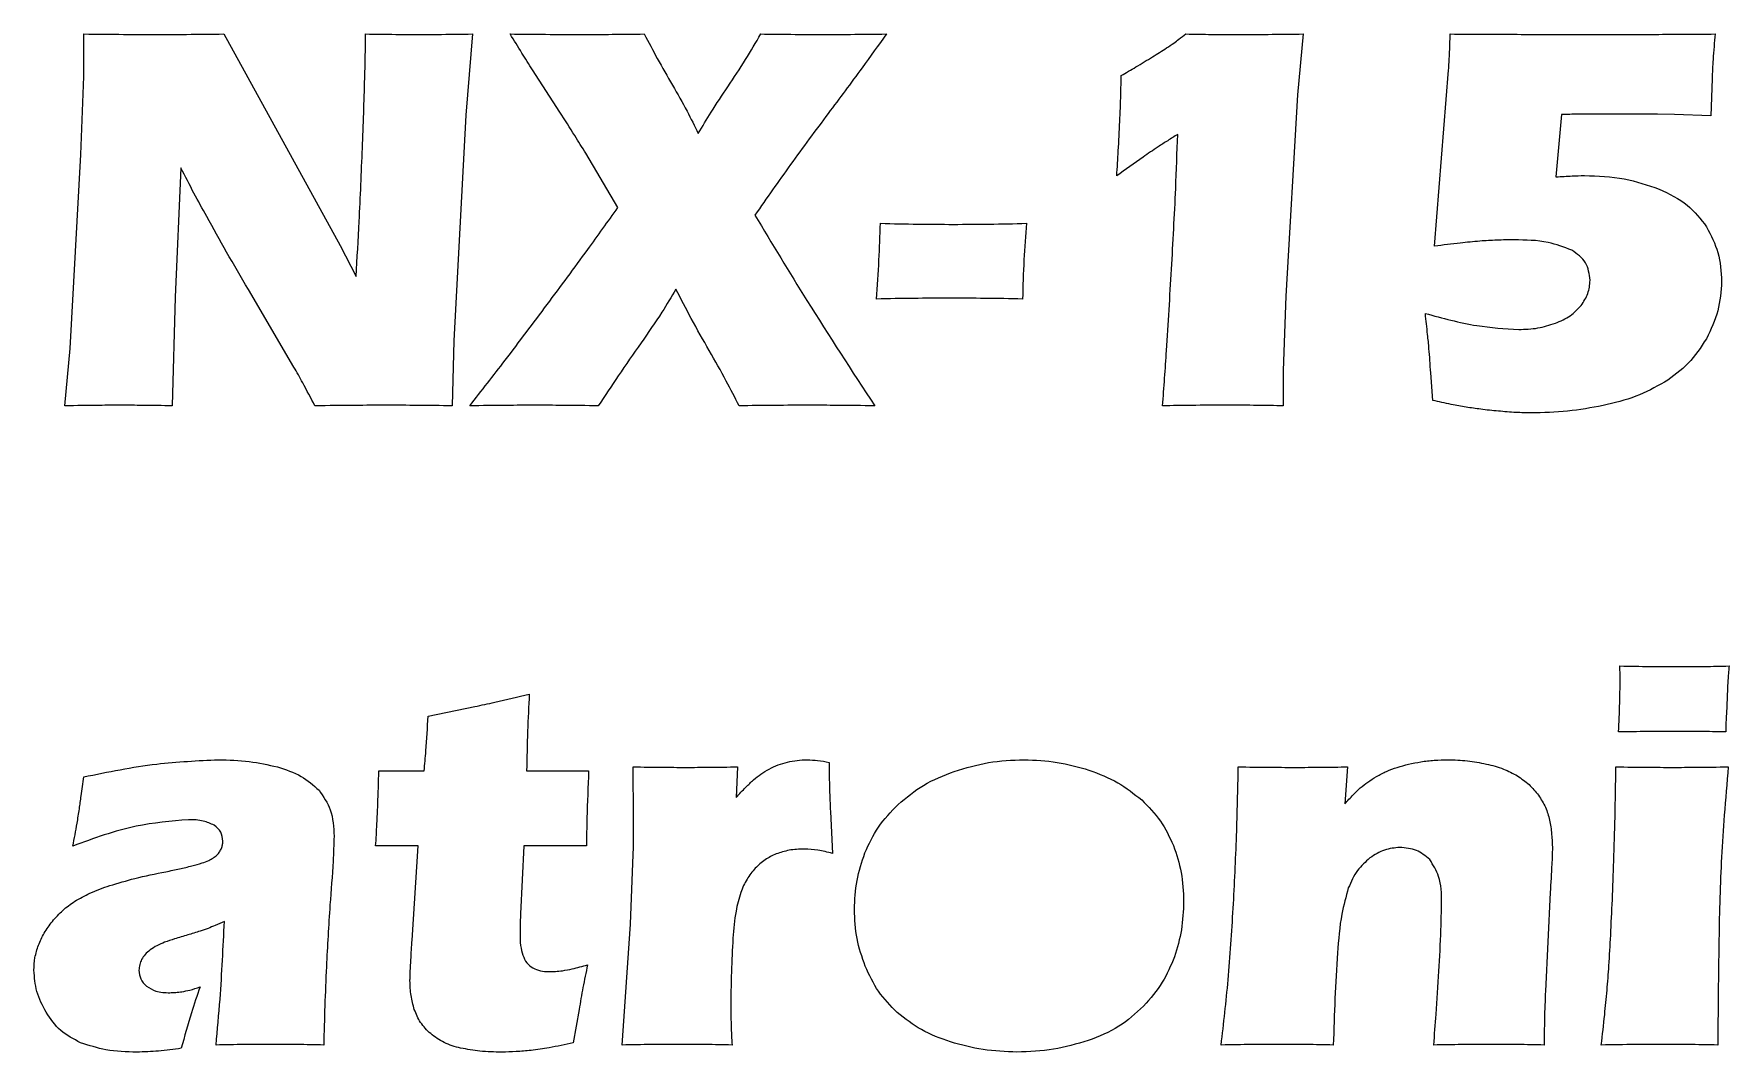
# Model space of a CAD drawing. Header units: millimetres. Extents: x -117 to 117, y -133 to 133.
# Drawn here: x -11.39 to 2.29, y 104.14 to 112.35 of the extents above; entities that cross this region are included whole.
import ezdxf

# ---------------------------------------------------------------- set-up
doc = ezdxf.new("R2010")
doc.units = ezdxf.units.MM
doc.layers.get('0').update_dxf_attribs({"linetype": 'CONTINUOUS'})

msp = doc.modelspace()

# ---------------------------------------------------------------- linework, layer by layer
for p, q in [((-10.986, 112.006), (-10.986, 112.348)), ((-9.857, 112.348), (-8.918, 110.642)), ((-7.85, 112.348), (-7.902, 111.694)), ((-1.146, 112.348), (-1.19, 111.858)), ((-7.144, 111.718), (-7.364, 112.058)), ((-0.085, 110.636), (0.028, 112.056)), ((-11.01, 111.375), (-10.986, 112.006)), ((2.155, 111.986), (2.144, 111.687)), ((-1.19, 111.858), (-1.285, 110.232)), ((-7.902, 111.694), (-8.001, 109.874)), ((0.939, 111.698), (0.895, 111.195)), ((1.715, 111.7), (1.502, 111.7)), ((1.852, 111.698), (1.715, 111.7)), ((2.144, 111.687), (1.852, 111.698)), ((-11.096, 109.81), (-11.01, 111.375)), ((-6.676, 110.948), (-6.935, 111.386)), ((-10.203, 111.268), (-10.25, 110.226)), ((-8.918, 110.642), (-8.789, 110.392)), ((-9.29, 109.661), (-9.658, 110.287)), ((-10.25, 110.226), (-10.273, 109.348)), ((-1.285, 110.232), (-1.307, 109.634)), ((-8.001, 109.874), (-8.014, 109.348)), ((-11.14, 109.348), (-11.096, 109.81)), ((-1.307, 109.634), (-1.307, 109.348)), ((-0.1, 109.392), (-0.116, 109.614)), ((2.283, 107.135), (2.27, 106.863)), ((-8.208, 106.845), (-7.831, 106.922)), ((-8.611, 106.199), (-8.605, 106.403)), ((-8.605, 106.403), (-8.24, 106.403)), ((-7.413, 106.403), (-6.912, 106.403)), ((-5.712, 106.436), (-5.721, 106.188)), ((-0.787, 106.436), (-0.809, 106.138)), ((-4.961, 106.076), (-4.945, 105.738)), ((-8.288, 105.799), (-8.631, 105.799)), ((-8.337, 105.039), (-8.288, 105.799)), ((-7.435, 105.799), (-7.462, 105.25)), ((-6.93, 105.799), (-7.435, 105.799)), ((-6.574, 105.168), (-6.552, 105.729)), ((0.848, 105.423), (0.81, 104.628)), ((-6.642, 104.192), (-6.574, 105.168)), ((-6.989, 104.478), (-7.037, 104.21))]:
    msp.add_line(p, q)
for points, knots in [([(-10.986, 112.348), (-10.879, 112.347), (-10.678, 112.345), (-10.477, 112.344), (-10.383, 112.344)], [0, 0, 0, 0, 0.03214099, 0.06031799, 0.06031799, 0.06031799, 0.06031799]), ([(-10.383, 112.344), (-10.308, 112.344), (-10.132, 112.345), (-9.957, 112.347), (-9.857, 112.348)], [0, 0, 0, 0, 0.02250698, 0.05261152, 0.05261152, 0.05261152, 0.05261152]), ([(-8.738, 111.427), (-8.731, 111.615), (-8.719, 111.922), (-8.714, 112.229), (-8.712, 112.348)], [0, 0, 0, 0, 0.05637412, 0.0921634, 0.0921634, 0.0921634, 0.0921634]), ([(-8.712, 112.348), (-8.631, 112.347), (-8.487, 112.345), (-8.343, 112.344), (-8.28, 112.344)], [0, 0, 0, 0, 0.02431759, 0.04325454, 0.04325454, 0.04325454, 0.04325454]), ([(-8.28, 112.344), (-8.232, 112.344), (-8.088, 112.345), (-7.945, 112.347), (-7.85, 112.348)], [0, 0, 0, 0, 0.01449102, 0.04303449, 0.04303449, 0.04303449, 0.04303449]), ([(-7.364, 112.058), (-7.393, 112.104), (-7.454, 112.2), (-7.514, 112.297), (-7.546, 112.348)], [0, 0, 0, 0, 0.01612741, 0.03426971, 0.03426971, 0.03426971, 0.03426971]), ([(-7.546, 112.348), (-7.451, 112.347), (-7.257, 112.345), (-7.064, 112.344), (-6.966, 112.344)], [0, 0, 0, 0, 0.02868317, 0.05802412, 0.05802412, 0.05802412, 0.05802412]), ([(-6.966, 112.344), (-6.885, 112.344), (-6.717, 112.345), (-6.549, 112.347), (-6.463, 112.348)], [0, 0, 0, 0, 0.02434135, 0.05033202, 0.05033202, 0.05033202, 0.05033202]), ([(-6.463, 112.348), (-6.428, 112.282), (-6.356, 112.142), (-6.277, 112.006), (-6.235, 111.934)], [0, 0, 0, 0, 0.02252599, 0.0472682, 0.0472682, 0.0472682, 0.0472682]), ([(-5.788, 111.923), (-5.74, 111.996), (-5.647, 112.135), (-5.563, 112.279), (-5.522, 112.348)], [0, 0, 0, 0, 0.0261138, 0.05016618, 0.05016618, 0.05016618, 0.05016618]), ([(-5.522, 112.348), (-5.441, 112.347), (-5.272, 112.345), (-5.103, 112.344), (-5.014, 112.344)], [0, 0, 0, 0, 0.02434286, 0.05077179, 0.05077179, 0.05077179, 0.05077179]), ([(-5.014, 112.344), (-4.943, 112.344), (-4.774, 112.345), (-4.606, 112.347), (-4.509, 112.348)], [0, 0, 0, 0, 0.02153901, 0.05055166, 0.05055166, 0.05055166, 0.05055166]), ([(-4.509, 112.348), (-4.574, 112.257), (-4.728, 112.041), (-4.887, 111.829), (-4.979, 111.707)], [0, 0, 0, 0, 0.03369929, 0.07956796, 0.07956796, 0.07956796, 0.07956796]), ([(-2.188, 112.275), (-2.175, 112.285), (-2.143, 112.309), (-2.111, 112.334), (-2.093, 112.348)], [0, 0, 0, 0, 0.0049755, 0.01204985, 0.01204985, 0.01204985, 0.01204985]), ([(-2.093, 112.348), (-2.022, 112.347), (-1.872, 112.344), (-1.722, 112.344), (-1.641, 112.344)], [0, 0, 0, 0, 0.02107544, 0.04511925, 0.04511925, 0.04511925, 0.04511925]), ([(-1.641, 112.344), (-1.56, 112.344), (-1.395, 112.345), (-1.23, 112.347), (-1.146, 112.348)], [0, 0, 0, 0, 0.02448583, 0.04952196, 0.04952196, 0.04952196, 0.04952196]), ([(0.028, 112.056), (0.031, 112.098), (0.036, 112.196), (0.04, 112.293), (0.042, 112.348)], [0, 0, 0, 0, 0.01259989, 0.02926155, 0.02926155, 0.02926155, 0.02926155]), ([(0.042, 112.348), (0.222, 112.347), (0.576, 112.345), (0.929, 112.344), (1.103, 112.344)], [0, 0, 0, 0, 0.0540958, 0.1061036, 0.1061036, 0.1061036, 0.1061036]), ([(1.103, 112.344), (1.3, 112.344), (1.659, 112.344), (2.018, 112.347), (2.179, 112.348)], [0, 0, 0, 0, 0.0592028, 0.107642, 0.107642, 0.107642, 0.107642]), ([(2.179, 112.348), (2.173, 112.28), (2.163, 112.159), (2.157, 112.038), (2.155, 111.986)], [0, 0, 0, 0, 0.02055635, 0.03634711, 0.03634711, 0.03634711, 0.03634711]), ([(-2.361, 112.164), (-2.323, 112.187), (-2.265, 112.224), (-2.208, 112.262), (-2.188, 112.275)], [0, 0, 0, 0, 0.01346931, 0.0205738, 0.0205738, 0.0205738, 0.0205738]), ([(-2.614, 112.012), (-2.575, 112.035), (-2.49, 112.085), (-2.406, 112.136), (-2.361, 112.164)], [0, 0, 0, 0, 0.01381349, 0.02951899, 0.02951899, 0.02951899, 0.02951899]), ([(-6.235, 111.934), (-6.195, 111.865), (-6.122, 111.738), (-6.057, 111.606), (-6.028, 111.546)], [0, 0, 0, 0, 0.02392512, 0.04401297, 0.04401297, 0.04401297, 0.04401297]), ([(-6.028, 111.546), (-5.993, 111.603), (-5.917, 111.731), (-5.834, 111.855), (-5.788, 111.923)], [0, 0, 0, 0, 0.01992527, 0.04466666, 0.04466666, 0.04466666, 0.04466666]), ([(-2.625, 111.642), (-2.622, 111.715), (-2.617, 111.838), (-2.615, 111.962), (-2.614, 112.012)], [0, 0, 0, 0, 0.02185613, 0.03705094, 0.03705094, 0.03705094, 0.03705094]), ([(-6.935, 111.386), (-6.965, 111.433), (-7.033, 111.544), (-7.104, 111.655), (-7.144, 111.718)], [0, 0, 0, 0, 0.01675624, 0.03920896, 0.03920896, 0.03920896, 0.03920896]), ([(-4.979, 111.707), (-5.081, 111.57), (-5.282, 111.299), (-5.475, 111.023), (-5.57, 110.887)], [0, 0, 0, 0, 0.0512437, 0.1010779, 0.1010779, 0.1010779, 0.1010779]), ([(-2.65, 111.203), (-2.645, 111.271), (-2.636, 111.417), (-2.629, 111.563), (-2.625, 111.642)], [0, 0, 0, 0, 0.0203413, 0.0439134, 0.0439134, 0.0439134, 0.0439134]), ([(1.164, 111.702), (1.134, 111.702), (1.059, 111.701), (0.984, 111.699), (0.939, 111.698)], [0, 0, 0, 0, 0.00901146, 0.02242179, 0.02242179, 0.02242179, 0.02242179]), ([(1.502, 111.7), (1.451, 111.701), (1.338, 111.702), (1.226, 111.702), (1.164, 111.702)], [0, 0, 0, 0, 0.01527589, 0.03384735, 0.03384735, 0.03384735, 0.03384735]), ([(-2.158, 111.538), (-2.185, 111.521), (-2.238, 111.488), (-2.29, 111.454), (-2.316, 111.438)], [0, 0, 0, 0, 0.00945535, 0.01869597, 0.01869597, 0.01869597, 0.01869597]), ([(-2.208, 110.45), (-2.196, 110.667), (-2.175, 111.029), (-2.163, 111.392), (-2.158, 111.538)], [0, 0, 0, 0, 0.0653103, 0.1089105, 0.1089105, 0.1089105, 0.1089105]), ([(-8.789, 110.392), (-8.78, 110.54), (-8.76, 110.885), (-8.746, 111.23), (-8.738, 111.427)], [0, 0, 0, 0, 0.0444282, 0.1036823, 0.1036823, 0.1036823, 0.1036823]), ([(-2.316, 111.438), (-2.357, 111.41), (-2.469, 111.334), (-2.579, 111.254), (-2.65, 111.203)], [0, 0, 0, 0, 0.01474989, 0.04074441, 0.04074441, 0.04074441, 0.04074441]), ([(-9.994, 110.877), (-10.029, 110.939), (-10.101, 111.068), (-10.168, 111.2), (-10.203, 111.268)], [0, 0, 0, 0, 0.02131989, 0.04434633, 0.04434633, 0.04434633, 0.04434633]), ([(0.895, 111.195), (0.939, 111.198), (1.015, 111.203), (1.091, 111.205), (1.124, 111.206)], [0, 0, 0, 0, 0.01310844, 0.02289699, 0.02289699, 0.02289699, 0.02289699]), ([(1.124, 111.206), (1.232, 111.202), (1.439, 111.195), (1.635, 111.129), (1.728, 111.097)], [0, 0, 0, 0, 0.03238057, 0.0617351, 0.0617351, 0.0617351, 0.0617351]), ([(1.728, 111.097), (1.808, 111.059), (1.96, 110.987), (2.062, 110.855), (2.111, 110.792)], [0, 0, 0, 0, 0.02613712, 0.04950611, 0.04950611, 0.04950611, 0.04950611]), ([(-9.658, 110.287), (-9.717, 110.387), (-9.832, 110.582), (-9.941, 110.78), (-9.994, 110.877)], [0, 0, 0, 0, 0.03483785, 0.06782513, 0.06782513, 0.06782513, 0.06782513]), ([(-7.246, 110.166), (-7.137, 110.313), (-6.944, 110.572), (-6.757, 110.835), (-6.676, 110.948)], [0, 0, 0, 0, 0.0549408, 0.09682518, 0.09682518, 0.09682518, 0.09682518]), ([(-5.57, 110.887), (-5.432, 110.657), (-5.119, 110.138), (-4.788, 109.631), (-4.603, 109.348)], [0, 0, 0, 0, 0.0805877, 0.1817274, 0.1817274, 0.1817274, 0.1817274]), ([(-4.59, 110.21), (-4.582, 110.314), (-4.567, 110.518), (-4.56, 110.722), (-4.557, 110.821)], [0, 0, 0, 0, 0.03134051, 0.06119456, 0.06119456, 0.06119456, 0.06119456]), ([(-4.557, 110.821), (-4.456, 110.818), (-4.26, 110.813), (-4.064, 110.813), (-3.968, 110.812)], [0, 0, 0, 0, 0.03033735, 0.05890932, 0.05890932, 0.05890932, 0.05890932]), ([(-3.968, 110.812), (-3.872, 110.813), (-3.675, 110.813), (-3.478, 110.818), (-3.377, 110.821)], [0, 0, 0, 0, 0.0288471, 0.05912867, 0.05912867, 0.05912867, 0.05912867]), ([(-3.377, 110.821), (-3.385, 110.723), (-3.402, 110.519), (-3.407, 110.315), (-3.41, 110.21)], [0, 0, 0, 0, 0.02957978, 0.06119769, 0.06119769, 0.06119769, 0.06119769]), ([(0.557, 110.687), (0.511, 110.687), (0.419, 110.686), (0.327, 110.68), (0.281, 110.677)], [0, 0, 0, 0, 0.01393108, 0.02760497, 0.02760497, 0.02760497, 0.02760497]), ([(1.022, 110.604), (0.959, 110.628), (0.81, 110.685), (0.65, 110.686), (0.557, 110.687)], [0, 0, 0, 0, 0.02002296, 0.04754552, 0.04754552, 0.04754552, 0.04754552]), ([(2.111, 110.792), (2.146, 110.724), (2.218, 110.586), (2.227, 110.43), (2.232, 110.351)], [0, 0, 0, 0, 0.02271366, 0.04626018, 0.04626018, 0.04626018, 0.04626018]), ([(0.281, 110.677), (0.228, 110.672), (0.106, 110.661), (-0.016, 110.645), (-0.085, 110.636)], [0, 0, 0, 0, 0.01597794, 0.03682222, 0.03682222, 0.03682222, 0.03682222]), ([(1.17, 110.361), (1.164, 110.411), (1.15, 110.514), (1.065, 110.574), (1.022, 110.604)], [0, 0, 0, 0, 0.01461437, 0.02972437, 0.02972437, 0.02972437, 0.02972437]), ([(-2.28, 109.348), (-2.269, 109.497), (-2.242, 109.864), (-2.221, 110.231), (-2.208, 110.45)], [0, 0, 0, 0, 0.0446765, 0.1103469, 0.1103469, 0.1103469, 0.1103469]), ([(-6.208, 110.289), (-6.245, 110.227), (-6.333, 110.079), (-6.432, 109.938), (-6.489, 109.856)], [0, 0, 0, 0, 0.0217019, 0.05164761, 0.05164761, 0.05164761, 0.05164761]), ([(-5.939, 109.794), (-5.987, 109.879), (-6.081, 110.043), (-6.167, 110.21), (-6.208, 110.289)], [0, 0, 0, 0, 0.02962955, 0.05640636, 0.05640636, 0.05640636, 0.05640636]), ([(1.098, 110.158), (1.119, 110.189), (1.16, 110.251), (1.167, 110.324), (1.17, 110.361)], [0, 0, 0, 0, 0.01112075, 0.02185702, 0.02185702, 0.02185702, 0.02185702]), ([(2.232, 110.351), (2.226, 110.271), (2.215, 110.11), (2.145, 109.964), (2.109, 109.89)], [0, 0, 0, 0, 0.02368968, 0.04806038, 0.04806038, 0.04806038, 0.04806038]), ([(-7.872, 109.348), (-7.776, 109.471), (-7.565, 109.741), (-7.359, 110.015), (-7.246, 110.166)], [0, 0, 0, 0, 0.0464625, 0.1029299, 0.1029299, 0.1029299, 0.1029299]), ([(-4.001, 110.217), (-4.097, 110.216), (-4.293, 110.216), (-4.49, 110.212), (-4.59, 110.21)], [0, 0, 0, 0, 0.02868175, 0.05890535, 0.05890535, 0.05890535, 0.05890535]), ([(-3.41, 110.21), (-3.511, 110.212), (-3.708, 110.216), (-3.905, 110.216), (-4.001, 110.217)], [0, 0, 0, 0, 0.03038904, 0.05912563, 0.05912563, 0.05912563, 0.05912563]), ([(0.89, 110.015), (0.932, 110.032), (1.011, 110.066), (1.07, 110.128), (1.098, 110.158)], [0, 0, 0, 0, 0.01342521, 0.02547483, 0.02547483, 0.02547483, 0.02547483]), ([(-0.13, 109.809), (-0.133, 109.847), (-0.143, 109.942), (-0.153, 110.037), (-0.159, 110.094)], [0, 0, 0, 0, 0.0115575, 0.02863669, 0.02863669, 0.02863669, 0.02863669]), ([(-0.159, 110.094), (-0.022, 110.056), (0.226, 109.988), (0.481, 109.971), (0.594, 109.964)], [0, 0, 0, 0, 0.0427154, 0.0766616, 0.0766616, 0.0766616, 0.0766616]), ([(0.594, 109.964), (0.646, 109.966), (0.747, 109.969), (0.843, 110), (0.89, 110.015)], [0, 0, 0, 0, 0.01546437, 0.03011476, 0.03011476, 0.03011476, 0.03011476]), ([(2.109, 109.89), (2.064, 109.82), (1.975, 109.681), (1.839, 109.586), (1.771, 109.539)], [0, 0, 0, 0, 0.02462195, 0.04915066, 0.04915066, 0.04915066, 0.04915066]), ([(-6.489, 109.856), (-6.551, 109.768), (-6.668, 109.6), (-6.781, 109.429), (-6.834, 109.348)], [0, 0, 0, 0, 0.0323872, 0.06138709, 0.06138709, 0.06138709, 0.06138709]), ([(-5.698, 109.348), (-5.732, 109.415), (-5.808, 109.566), (-5.892, 109.712), (-5.939, 109.794)], [0, 0, 0, 0, 0.02242437, 0.05060234, 0.05060234, 0.05060234, 0.05060234]), ([(-0.116, 109.614), (-0.118, 109.648), (-0.122, 109.713), (-0.127, 109.778), (-0.13, 109.809)], [0, 0, 0, 0, 0.0102651, 0.0195513, 0.0195513, 0.0195513, 0.0195513]), ([(-9.121, 109.348), (-9.154, 109.411), (-9.209, 109.515), (-9.266, 109.619), (-9.29, 109.661)], [0, 0, 0, 0, 0.02106697, 0.03550476, 0.03550476, 0.03550476, 0.03550476]), ([(1.771, 109.539), (1.695, 109.498), (1.538, 109.413), (1.365, 109.371), (1.275, 109.35)], [0, 0, 0, 0, 0.02572847, 0.05334395, 0.05334395, 0.05334395, 0.05334395]), ([(-10.688, 109.353), (-10.745, 109.353), (-10.896, 109.352), (-11.047, 109.35), (-11.14, 109.348)], [0, 0, 0, 0, 0.01734053, 0.0452222, 0.0452222, 0.0452222, 0.0452222]), ([(-10.273, 109.348), (-10.353, 109.35), (-10.491, 109.352), (-10.629, 109.353), (-10.688, 109.353)], [0, 0, 0, 0, 0.02398574, 0.04149269, 0.04149269, 0.04149269, 0.04149269]), ([(-8.549, 109.353), (-8.631, 109.353), (-8.822, 109.352), (-9.012, 109.35), (-9.121, 109.348)], [0, 0, 0, 0, 0.02463222, 0.0571828, 0.0571828, 0.0571828, 0.0571828]), ([(-8.014, 109.348), (-8.107, 109.35), (-8.285, 109.352), (-8.463, 109.353), (-8.549, 109.353)], [0, 0, 0, 0, 0.027659, 0.05344658, 0.05344658, 0.05344658, 0.05344658]), ([(-7.342, 109.353), (-7.42, 109.353), (-7.597, 109.352), (-7.774, 109.35), (-7.872, 109.348)], [0, 0, 0, 0, 0.02357175, 0.05296918, 0.05296918, 0.05296918, 0.05296918]), ([(-6.834, 109.348), (-6.93, 109.35), (-7.099, 109.352), (-7.268, 109.353), (-7.342, 109.353)], [0, 0, 0, 0, 0.02873848, 0.05077149, 0.05077149, 0.05077149, 0.05077149]), ([(-5.124, 109.353), (-5.22, 109.353), (-5.412, 109.352), (-5.603, 109.35), (-5.698, 109.348)], [0, 0, 0, 0, 0.028846, 0.05736467, 0.05736467, 0.05736467, 0.05736467]), ([(-4.603, 109.348), (-4.705, 109.35), (-4.878, 109.352), (-5.052, 109.353), (-5.124, 109.353)], [0, 0, 0, 0, 0.03038681, 0.05208985, 0.05208985, 0.05208985, 0.05208985]), ([(-1.762, 109.353), (-1.857, 109.353), (-2.03, 109.353), (-2.203, 109.35), (-2.28, 109.348)], [0, 0, 0, 0, 0.0285618, 0.05185334, 0.05185334, 0.05185334, 0.05185334]), ([(-1.307, 109.348), (-1.376, 109.35), (-1.528, 109.353), (-1.679, 109.353), (-1.762, 109.353)], [0, 0, 0, 0, 0.02070975, 0.0454836, 0.0454836, 0.0454836, 0.0454836]), ([(0.17, 109.338), (0.13, 109.345), (0.04, 109.361), (-0.05, 109.381), (-0.1, 109.392)], [0, 0, 0, 0, 0.01224204, 0.02758822, 0.02758822, 0.02758822, 0.02758822]), ([(0.43, 109.306), (0.382, 109.31), (0.295, 109.319), (0.209, 109.332), (0.17, 109.338)], [0, 0, 0, 0, 0.01425619, 0.02613334, 0.02613334, 0.02613334, 0.02613334]), ([(1.275, 109.35), (1.18, 109.333), (0.988, 109.298), (0.793, 109.294), (0.695, 109.291)], [0, 0, 0, 0, 0.02893093, 0.05828015, 0.05828015, 0.05828015, 0.05828015]), ([(0.695, 109.291), (0.655, 109.292), (0.566, 109.294), (0.477, 109.301), (0.43, 109.306)], [0, 0, 0, 0, 0.01225801, 0.02663838, 0.02663838, 0.02663838, 0.02663838]), ([(1.4, 106.718), (1.404, 106.796), (1.41, 106.933), (1.412, 107.071), (1.413, 107.131)], [0, 0, 0, 0, 0.02342749, 0.04134262, 0.04134262, 0.04134262, 0.04134262]), ([(1.413, 107.131), (1.413, 107.148), (1.413, 107.188), (1.411, 107.227), (1.411, 107.25)], [0, 0, 0, 0, 0.00516509, 0.01187044, 0.01187044, 0.01187044, 0.01187044]), ([(1.411, 107.25), (1.492, 107.248), (1.641, 107.246), (1.79, 107.245), (1.857, 107.245)], [0, 0, 0, 0, 0.024453, 0.04461779, 0.04461779, 0.04461779, 0.04461779]), ([(1.857, 107.245), (1.935, 107.245), (2.08, 107.246), (2.225, 107.248), (2.292, 107.25)], [0, 0, 0, 0, 0.02329709, 0.04351958, 0.04351958, 0.04351958, 0.04351958]), ([(2.292, 107.25), (2.29, 107.229), (2.287, 107.191), (2.284, 107.153), (2.283, 107.135)], [0, 0, 0, 0, 0.00628787, 0.01146312, 0.01146312, 0.01146312, 0.01146312]), ([(-7.831, 106.922), (-7.777, 106.934), (-7.63, 106.965), (-7.484, 107.001), (-7.391, 107.023)], [0, 0, 0, 0, 0.01654891, 0.04515219, 0.04515219, 0.04515219, 0.04515219]), ([(-7.391, 107.023), (-7.396, 106.924), (-7.406, 106.717), (-7.411, 106.51), (-7.413, 106.403)], [0, 0, 0, 0, 0.02991933, 0.06201939, 0.06201939, 0.06201939, 0.06201939]), ([(2.27, 106.863), (2.269, 106.84), (2.266, 106.792), (2.266, 106.744), (2.266, 106.718)], [0, 0, 0, 0, 0.00671135, 0.01451438, 0.01451438, 0.01451438, 0.01451438]), ([(-8.24, 106.403), (-8.235, 106.457), (-8.221, 106.604), (-8.213, 106.752), (-8.208, 106.845)], [0, 0, 0, 0, 0.01616627, 0.04430101, 0.04430101, 0.04430101, 0.04430101]), ([(1.848, 106.722), (1.776, 106.722), (1.627, 106.721), (1.478, 106.719), (1.4, 106.718)], [0, 0, 0, 0, 0.02153854, 0.0448377, 0.0448377, 0.0448377, 0.0448377]), ([(2.266, 106.718), (2.195, 106.719), (2.056, 106.722), (1.916, 106.722), (1.848, 106.722)], [0, 0, 0, 0, 0.02132098, 0.0417609, 0.0417609, 0.0417609, 0.0417609]), ([(-10.987, 106.355), (-10.791, 106.395), (-10.432, 106.469), (-10.066, 106.486), (-9.899, 106.494)], [0, 0, 0, 0, 0.0597576, 0.1098304, 0.1098304, 0.1098304, 0.1098304]), ([(-9.899, 106.494), (-9.816, 106.492), (-9.656, 106.488), (-9.499, 106.452), (-9.424, 106.435)], [0, 0, 0, 0, 0.02488156, 0.04794121, 0.04794121, 0.04794121, 0.04794121]), ([(-5.455, 106.418), (-5.432, 106.43), (-5.384, 106.454), (-5.333, 106.468), (-5.308, 106.475)], [0, 0, 0, 0, 0.00794296, 0.01583604, 0.01583604, 0.01583604, 0.01583604]), ([(-5.308, 106.475), (-5.282, 106.48), (-5.229, 106.491), (-5.175, 106.493), (-5.147, 106.494)], [0, 0, 0, 0, 0.00798455, 0.01618801, 0.01618801, 0.01618801, 0.01618801]), ([(-5.147, 106.494), (-5.12, 106.492), (-5.06, 106.49), (-5.002, 106.478), (-4.972, 106.472)], [0, 0, 0, 0, 0.00837557, 0.01775643, 0.01775643, 0.01775643, 0.01775643]), ([(-4.972, 106.472), (-4.971, 106.399), (-4.969, 106.267), (-4.963, 106.135), (-4.961, 106.076)], [0, 0, 0, 0, 0.02187155, 0.0395783, 0.0395783, 0.0395783, 0.0395783]), ([(-3.961, 106.4), (-3.869, 106.427), (-3.686, 106.482), (-3.494, 106.49), (-3.398, 106.494)], [0, 0, 0, 0, 0.02845837, 0.05723455, 0.05723455, 0.05723455, 0.05723455]), ([(-3.398, 106.494), (-3.308, 106.49), (-3.13, 106.483), (-2.959, 106.434), (-2.874, 106.41)], [0, 0, 0, 0, 0.02681195, 0.05325139, 0.05325139, 0.05325139, 0.05325139]), ([(-0.387, 106.432), (-0.356, 106.441), (-0.293, 106.46), (-0.228, 106.471), (-0.195, 106.477)], [0, 0, 0, 0, 0.00954965, 0.01976502, 0.01976502, 0.01976502, 0.01976502]), ([(-0.195, 106.477), (-0.159, 106.482), (-0.086, 106.492), (-0.013, 106.493), (0.024, 106.494)], [0, 0, 0, 0, 0.01075814, 0.02194709, 0.02194709, 0.02194709, 0.02194709]), ([(0.024, 106.494), (0.076, 106.492), (0.18, 106.489), (0.282, 106.469), (0.333, 106.459)], [0, 0, 0, 0, 0.01565438, 0.03111338, 0.03111338, 0.03111338, 0.03111338]), ([(0.333, 106.459), (0.38, 106.448), (0.468, 106.426), (0.547, 106.383), (0.584, 106.363)], [0, 0, 0, 0, 0.01441826, 0.02704859, 0.02704859, 0.02704859, 0.02704859]), ([(-11.022, 106.097), (-11.017, 106.132), (-11.006, 106.218), (-10.994, 106.304), (-10.987, 106.355)], [0, 0, 0, 0, 0.01067307, 0.02606255, 0.02606255, 0.02606255, 0.02606255]), ([(-9.424, 106.435), (-9.358, 106.414), (-9.232, 106.375), (-9.134, 106.288), (-9.088, 106.247)], [0, 0, 0, 0, 0.02063477, 0.03890797, 0.03890797, 0.03890797, 0.03890797]), ([(-6.912, 106.403), (-6.917, 106.277), (-6.925, 106.075), (-6.929, 105.874), (-6.93, 105.799)], [0, 0, 0, 0, 0.03798987, 0.06046673, 0.06046673, 0.06046673, 0.06046673]), ([(-6.55, 106.039), (-6.55, 106.098), (-6.551, 106.231), (-6.553, 106.364), (-6.554, 106.436)], [0, 0, 0, 0, 0.01796738, 0.03978308, 0.03978308, 0.03978308, 0.03978308]), ([(-6.554, 106.436), (-6.475, 106.435), (-6.334, 106.433), (-6.193, 106.432), (-6.132, 106.432)], [0, 0, 0, 0, 0.02385177, 0.04220699, 0.04220699, 0.04220699, 0.04220699]), ([(-6.132, 106.432), (-6.067, 106.432), (-5.927, 106.433), (-5.787, 106.435), (-5.712, 106.436)], [0, 0, 0, 0, 0.0196193, 0.04198777, 0.04198777, 0.04198777, 0.04198777]), ([(-5.721, 106.188), (-5.696, 106.217), (-5.651, 106.267), (-5.602, 106.312), (-5.581, 106.332)], [0, 0, 0, 0, 0.0114916, 0.02014157, 0.02014157, 0.02014157, 0.02014157]), ([(-5.581, 106.332), (-5.561, 106.348), (-5.522, 106.379), (-5.478, 106.405), (-5.455, 106.418)], [0, 0, 0, 0, 0.00740946, 0.0152056, 0.0152056, 0.0152056, 0.0152056]), ([(-4.414, 106.133), (-4.348, 106.188), (-4.212, 106.302), (-4.046, 106.367), (-3.961, 106.4)], [0, 0, 0, 0, 0.02563203, 0.05296093, 0.05296093, 0.05296093, 0.05296093]), ([(-2.874, 106.41), (-2.794, 106.38), (-2.64, 106.322), (-2.511, 106.219), (-2.448, 106.169)], [0, 0, 0, 0, 0.02535373, 0.04913318, 0.04913318, 0.04913318, 0.04913318]), ([(-1.71, 105.295), (-1.7, 105.49), (-1.68, 105.871), (-1.673, 106.251), (-1.669, 106.436)], [0, 0, 0, 0, 0.0587707, 0.1142538, 0.1142538, 0.1142538, 0.1142538]), ([(-1.669, 106.436), (-1.587, 106.435), (-1.436, 106.433), (-1.284, 106.432), (-1.214, 106.432)], [0, 0, 0, 0, 0.02459461, 0.04555571, 0.04555571, 0.04555571, 0.04555571]), ([(-1.214, 106.432), (-1.141, 106.432), (-0.999, 106.433), (-0.857, 106.435), (-0.787, 106.436)], [0, 0, 0, 0, 0.02178554, 0.04269506, 0.04269506, 0.04269506, 0.04269506]), ([(-0.684, 106.266), (-0.664, 106.282), (-0.623, 106.316), (-0.577, 106.344), (-0.553, 106.358)], [0, 0, 0, 0, 0.00752954, 0.01602757, 0.01602757, 0.01602757, 0.01602757]), ([(-0.553, 106.358), (-0.526, 106.373), (-0.473, 106.402), (-0.416, 106.422), (-0.387, 106.432)], [0, 0, 0, 0, 0.00903007, 0.01817726, 0.01817726, 0.01817726, 0.01817726]), ([(0.584, 106.363), (0.617, 106.341), (0.681, 106.297), (0.73, 106.237), (0.754, 106.207)], [0, 0, 0, 0, 0.01164866, 0.02312877, 0.02312877, 0.02312877, 0.02312877]), ([(1.362, 105.676), (1.365, 105.794), (1.373, 106.047), (1.377, 106.301), (1.379, 106.436)], [0, 0, 0, 0, 0.03539825, 0.07606481, 0.07606481, 0.07606481, 0.07606481]), ([(1.379, 106.436), (1.465, 106.435), (1.618, 106.433), (1.77, 106.432), (1.837, 106.432)], [0, 0, 0, 0, 0.02573511, 0.04575112, 0.04575112, 0.04575112, 0.04575112]), ([(1.837, 106.432), (1.9, 106.432), (2.05, 106.433), (2.199, 106.435), (2.286, 106.436)], [0, 0, 0, 0, 0.01902421, 0.04486803, 0.04486803, 0.04486803, 0.04486803]), ([(2.286, 106.436), (2.274, 106.306), (2.253, 106.063), (2.238, 105.82), (2.231, 105.707)], [0, 0, 0, 0, 0.03914608, 0.0731729, 0.0731729, 0.0731729, 0.0731729]), ([(-9.088, 106.247), (-9.053, 106.197), (-8.976, 106.085), (-8.97, 105.95), (-8.967, 105.876)], [0, 0, 0, 0, 0.01819036, 0.0397766, 0.0397766, 0.0397766, 0.0397766]), ([(-8.631, 105.799), (-8.627, 105.858), (-8.619, 105.991), (-8.614, 106.124), (-8.611, 106.199)], [0, 0, 0, 0, 0.01761323, 0.04005025, 0.04005025, 0.04005025, 0.04005025]), ([(-2.448, 106.169), (-2.395, 106.115), (-2.288, 106.008), (-2.224, 105.87), (-2.192, 105.802)], [0, 0, 0, 0, 0.02275078, 0.0450587, 0.0450587, 0.0450587, 0.0450587]), ([(-0.809, 106.138), (-0.787, 106.162), (-0.747, 106.207), (-0.703, 106.248), (-0.684, 106.266)], [0, 0, 0, 0, 0.00993317, 0.01795766, 0.01795766, 0.01795766, 0.01795766]), ([(0.754, 106.207), (0.774, 106.175), (0.815, 106.113), (0.834, 106.041), (0.844, 106.006)], [0, 0, 0, 0, 0.01122821, 0.02216662, 0.02216662, 0.02216662, 0.02216662]), ([(-11.075, 105.797), (-11.063, 105.858), (-11.044, 105.958), (-11.028, 106.058), (-11.022, 106.097)], [0, 0, 0, 0, 0.01869212, 0.03046222, 0.03046222, 0.03046222, 0.03046222]), ([(-6.552, 105.729), (-6.551, 105.78), (-6.55, 105.883), (-6.55, 105.986), (-6.55, 106.039)], [0, 0, 0, 0, 0.01533055, 0.03098998, 0.03098998, 0.03098998, 0.03098998]), ([(-4.683, 105.742), (-4.65, 105.813), (-4.582, 105.959), (-4.471, 106.074), (-4.414, 106.133)], [0, 0, 0, 0, 0.02337407, 0.04772547, 0.04772547, 0.04772547, 0.04772547]), ([(-10.141, 106.01), (-10.283, 105.998), (-10.604, 105.97), (-10.906, 105.859), (-11.075, 105.797)], [0, 0, 0, 0, 0.04256796, 0.09613855, 0.09613855, 0.09613855, 0.09613855]), ([(-9.935, 105.965), (-9.963, 105.978), (-10.029, 106.008), (-10.101, 106.009), (-10.141, 106.01)], [0, 0, 0, 0, 0.00931178, 0.02133707, 0.02133707, 0.02133707, 0.02133707]), ([(-9.864, 105.836), (-9.867, 105.863), (-9.873, 105.915), (-9.914, 105.948), (-9.935, 105.965)], [0, 0, 0, 0, 0.00759622, 0.01519107, 0.01519107, 0.01519107, 0.01519107]), ([(0.844, 106.006), (0.85, 105.969), (0.863, 105.896), (0.865, 105.821), (0.866, 105.784)], [0, 0, 0, 0, 0.01105762, 0.02233473, 0.02233473, 0.02233473, 0.02233473]), ([(-9.912, 105.725), (-9.904, 105.734), (-9.889, 105.749), (-9.88, 105.769), (-9.875, 105.778)], [0, 0, 0, 0, 0.003372242, 0.006432963, 0.006432963, 0.006432963, 0.006432963]), ([(-9.875, 105.778), (-9.872, 105.788), (-9.866, 105.806), (-9.865, 105.826), (-9.864, 105.836)], [0, 0, 0, 0, 0.002947331, 0.005954378, 0.005954378, 0.005954378, 0.005954378]), ([(-8.967, 105.876), (-8.969, 105.809), (-8.976, 105.624), (-8.99, 105.44), (-9, 105.322)], [0, 0, 0, 0, 0.02001687, 0.05548736, 0.05548736, 0.05548736, 0.05548736]), ([(-5.171, 105.773), (-5.213, 105.772), (-5.29, 105.769), (-5.364, 105.745), (-5.399, 105.734)], [0, 0, 0, 0, 0.01230854, 0.02315708, 0.02315708, 0.02315708, 0.02315708]), ([(-4.945, 105.738), (-4.984, 105.748), (-5.058, 105.767), (-5.135, 105.771), (-5.171, 105.773)], [0, 0, 0, 0, 0.01198675, 0.02294545, 0.02294545, 0.02294545, 0.02294545]), ([(-2.192, 105.802), (-2.168, 105.73), (-2.119, 105.584), (-2.113, 105.429), (-2.11, 105.351)], [0, 0, 0, 0, 0.02264566, 0.04611537, 0.04611537, 0.04611537, 0.04611537]), ([(-0.365, 105.786), (-0.407, 105.782), (-0.494, 105.774), (-0.568, 105.727), (-0.606, 105.702)], [0, 0, 0, 0, 0.01257752, 0.02583707, 0.02583707, 0.02583707, 0.02583707]), ([(-0.124, 105.688), (-0.158, 105.717), (-0.228, 105.775), (-0.319, 105.782), (-0.365, 105.786)], [0, 0, 0, 0, 0.01306207, 0.02656707, 0.02656707, 0.02656707, 0.02656707]), ([(0.866, 105.784), (0.865, 105.74), (0.861, 105.619), (0.853, 105.499), (0.848, 105.423)], [0, 0, 0, 0, 0.01319431, 0.03609041, 0.03609041, 0.03609041, 0.03609041]), ([(-10.324, 105.59), (-10.287, 105.598), (-10.217, 105.612), (-10.147, 105.629), (-10.114, 105.638)], [0, 0, 0, 0, 0.01119291, 0.02151088, 0.02151088, 0.02151088, 0.02151088]), ([(-10.114, 105.638), (-10.086, 105.645), (-10.04, 105.657), (-9.996, 105.674), (-9.978, 105.681)], [0, 0, 0, 0, 0.0085177, 0.01432271, 0.01432271, 0.01432271, 0.01432271]), ([(-9.978, 105.681), (-9.965, 105.688), (-9.941, 105.699), (-9.921, 105.717), (-9.912, 105.725)], [0, 0, 0, 0, 0.004204004, 0.007952816, 0.007952816, 0.007952816, 0.007952816]), ([(-5.399, 105.734), (-5.43, 105.72), (-5.492, 105.69), (-5.542, 105.642), (-5.568, 105.618)], [0, 0, 0, 0, 0.01021936, 0.02065604, 0.02065604, 0.02065604, 0.02065604]), ([(-4.767, 105.285), (-4.764, 105.363), (-4.757, 105.52), (-4.707, 105.668), (-4.683, 105.742)], [0, 0, 0, 0, 0.02350201, 0.04669498, 0.04669498, 0.04669498, 0.04669498]), ([(-0.606, 105.702), (-0.642, 105.67), (-0.718, 105.602), (-0.759, 105.509), (-0.781, 105.459)], [0, 0, 0, 0, 0.01434418, 0.03023796, 0.03023796, 0.03023796, 0.03023796]), ([(-0.028, 105.342), (-0.029, 105.414), (-0.03, 105.539), (-0.096, 105.644), (-0.124, 105.688)], [0, 0, 0, 0, 0.02120685, 0.03653549, 0.03653549, 0.03653549, 0.03653549]), ([(1.337, 105.078), (1.341, 105.173), (1.351, 105.372), (1.358, 105.572), (1.362, 105.676)], [0, 0, 0, 0, 0.0284931, 0.05983376, 0.05983376, 0.05983376, 0.05983376]), ([(2.231, 105.707), (2.226, 105.599), (2.216, 105.377), (2.212, 105.155), (2.21, 105.041)], [0, 0, 0, 0, 0.0323912, 0.06663016, 0.06663016, 0.06663016, 0.06663016]), ([(-10.777, 105.478), (-10.71, 105.498), (-10.561, 105.543), (-10.408, 105.574), (-10.324, 105.59)], [0, 0, 0, 0, 0.02109875, 0.04675507, 0.04675507, 0.04675507, 0.04675507]), ([(-5.568, 105.618), (-5.591, 105.589), (-5.64, 105.531), (-5.67, 105.46), (-5.685, 105.423)], [0, 0, 0, 0, 0.01098066, 0.02283661, 0.02283661, 0.02283661, 0.02283661]), ([(-11.24, 105.19), (-11.213, 105.221), (-11.159, 105.282), (-11.093, 105.328), (-11.06, 105.352)], [0, 0, 0, 0, 0.01210371, 0.02427185, 0.02427185, 0.02427185, 0.02427185]), ([(-11.06, 105.352), (-11.019, 105.375), (-10.929, 105.426), (-10.831, 105.46), (-10.777, 105.478)], [0, 0, 0, 0, 0.0138471, 0.0309895, 0.0309895, 0.0309895, 0.0309895]), ([(-5.685, 105.423), (-5.699, 105.373), (-5.733, 105.253), (-5.741, 105.127), (-5.747, 105.054)], [0, 0, 0, 0, 0.01551089, 0.03751197, 0.03751197, 0.03751197, 0.03751197]), ([(-2.11, 105.351), (-2.113, 105.274), (-2.119, 105.122), (-2.162, 104.976), (-2.184, 104.903)], [0, 0, 0, 0, 0.02301329, 0.04548802, 0.04548802, 0.04548802, 0.04548802]), ([(-0.781, 105.459), (-0.8, 105.39), (-0.848, 105.218), (-0.86, 105.041), (-0.868, 104.935)], [0, 0, 0, 0, 0.02171647, 0.05325106, 0.05325106, 0.05325106, 0.05325106]), ([(-9, 105.322), (-9.01, 105.156), (-9.034, 104.78), (-9.045, 104.403), (-9.05, 104.192)], [0, 0, 0, 0, 0.0498648, 0.1130879, 0.1130879, 0.1130879, 0.1130879]), ([(-7.462, 105.25), (-7.463, 105.216), (-7.465, 105.163), (-7.466, 105.11), (-7.466, 105.091)], [0, 0, 0, 0, 0.01011528, 0.01583063, 0.01583063, 0.01583063, 0.01583063]), ([(-4.68, 104.828), (-4.706, 104.901), (-4.757, 105.049), (-4.764, 105.206), (-4.767, 105.285)], [0, 0, 0, 0, 0.02323847, 0.04674548, 0.04674548, 0.04674548, 0.04674548]), ([(-1.807, 104.192), (-1.787, 104.367), (-1.745, 104.734), (-1.722, 105.102), (-1.71, 105.295)], [0, 0, 0, 0, 0.0527964, 0.1106626, 0.1106626, 0.1106626, 0.1106626]), ([(-0.05, 104.787), (-0.044, 104.899), (-0.033, 105.084), (-0.03, 105.269), (-0.028, 105.342)], [0, 0, 0, 0, 0.03363995, 0.05554254, 0.05554254, 0.05554254, 0.05554254]), ([(-11.353, 104.997), (-11.339, 105.03), (-11.309, 105.099), (-11.263, 105.159), (-11.24, 105.19)], [0, 0, 0, 0, 0.01082528, 0.02248416, 0.02248416, 0.02248416, 0.02248416]), ([(-10.148, 105.08), (-10.184, 105.07), (-10.246, 105.051), (-10.307, 105.03), (-10.334, 105.021)], [0, 0, 0, 0, 0.01103776, 0.01945552, 0.01945552, 0.01945552, 0.01945552]), ([(-9.983, 105.133), (-10.004, 105.126), (-10.059, 105.107), (-10.115, 105.09), (-10.148, 105.08)], [0, 0, 0, 0, 0.00685768, 0.01737572, 0.01737572, 0.01737572, 0.01737572]), ([(-9.852, 105.19), (-9.877, 105.179), (-9.92, 105.158), (-9.964, 105.141), (-9.983, 105.133)], [0, 0, 0, 0, 0.00817119, 0.01424564, 0.01424564, 0.01424564, 0.01424564]), ([(-9.919, 104.192), (-9.908, 104.316), (-9.877, 104.648), (-9.862, 104.981), (-9.852, 105.19)], [0, 0, 0, 0, 0.0371678, 0.1000118, 0.1000118, 0.1000118, 0.1000118]), ([(-7.466, 105.091), (-7.466, 105.059), (-7.465, 104.999), (-7.45, 104.942), (-7.443, 104.916)], [0, 0, 0, 0, 0.00968754, 0.01778697, 0.01778697, 0.01778697, 0.01778697]), ([(1.307, 104.634), (1.313, 104.7), (1.324, 104.848), (1.332, 104.996), (1.337, 105.078)], [0, 0, 0, 0, 0.01983724, 0.04449523, 0.04449523, 0.04449523, 0.04449523]), ([(-11.389, 104.795), (-11.388, 104.829), (-11.385, 104.898), (-11.363, 104.964), (-11.353, 104.997)], [0, 0, 0, 0, 0.01025989, 0.0206228, 0.0206228, 0.0206228, 0.0206228]), ([(-10.45, 104.959), (-10.465, 104.948), (-10.492, 104.926), (-10.511, 104.896), (-10.52, 104.883)], [0, 0, 0, 0, 0.00567325, 0.01047242, 0.01047242, 0.01047242, 0.01047242]), ([(-10.334, 105.021), (-10.355, 105.013), (-10.396, 104.996), (-10.432, 104.972), (-10.45, 104.959)], [0, 0, 0, 0, 0.00682664, 0.01318731, 0.01318731, 0.01318731, 0.01318731]), ([(-8.352, 104.789), (-8.35, 104.819), (-8.346, 104.902), (-8.34, 104.986), (-8.337, 105.039)], [0, 0, 0, 0, 0.00905178, 0.02499228, 0.02499228, 0.02499228, 0.02499228]), ([(-5.747, 105.054), (-5.752, 104.964), (-5.763, 104.771), (-5.764, 104.578), (-5.764, 104.476)], [0, 0, 0, 0, 0.02711995, 0.05783736, 0.05783736, 0.05783736, 0.05783736]), ([(2.21, 105.041), (2.208, 104.866), (2.203, 104.583), (2.202, 104.301), (2.201, 104.192)], [0, 0, 0, 0, 0.05242176, 0.08484018, 0.08484018, 0.08484018, 0.08484018]), ([(-10.52, 104.883), (-10.526, 104.869), (-10.538, 104.841), (-10.54, 104.81), (-10.541, 104.795)], [0, 0, 0, 0, 0.004458405, 0.00910311, 0.00910311, 0.00910311, 0.00910311]), ([(-7.443, 104.916), (-7.434, 104.894), (-7.417, 104.852), (-7.38, 104.827), (-7.362, 104.814)], [0, 0, 0, 0, 0.00683351, 0.01323677, 0.01323677, 0.01323677, 0.01323677]), ([(-7.362, 104.814), (-7.342, 104.805), (-7.301, 104.787), (-7.256, 104.785), (-7.233, 104.784)], [0, 0, 0, 0, 0.00654839, 0.01332608, 0.01332608, 0.01332608, 0.01332608]), ([(-7.123, 104.791), (-7.097, 104.796), (-7.029, 104.809), (-6.962, 104.827), (-6.921, 104.839)], [0, 0, 0, 0, 0.00806984, 0.02078252, 0.02078252, 0.02078252, 0.02078252]), ([(-6.921, 104.839), (-6.934, 104.778), (-6.959, 104.658), (-6.979, 104.538), (-6.989, 104.478)], [0, 0, 0, 0, 0.01860943, 0.03668506, 0.03668506, 0.03668506, 0.03668506]), ([(-4.421, 104.454), (-4.475, 104.509), (-4.583, 104.618), (-4.648, 104.758), (-4.68, 104.828)], [0, 0, 0, 0, 0.02285146, 0.04578623, 0.04578623, 0.04578623, 0.04578623]), ([(-2.184, 104.903), (-2.213, 104.833), (-2.275, 104.687), (-2.379, 104.567), (-2.433, 104.506)], [0, 0, 0, 0, 0.02281754, 0.04722322, 0.04722322, 0.04722322, 0.04722322]), ([(-0.868, 104.935), (-0.875, 104.813), (-0.891, 104.565), (-0.898, 104.317), (-0.902, 104.192)], [0, 0, 0, 0, 0.03687419, 0.0743692, 0.0743692, 0.0743692, 0.0743692]), ([(-11.291, 104.456), (-11.32, 104.511), (-11.375, 104.618), (-11.384, 104.737), (-11.389, 104.795)], [0, 0, 0, 0, 0.01844419, 0.03554301, 0.03554301, 0.03554301, 0.03554301]), ([(-10.541, 104.795), (-10.538, 104.771), (-10.533, 104.721), (-10.499, 104.685), (-10.481, 104.667)], [0, 0, 0, 0, 0.00708023, 0.01441032, 0.01441032, 0.01441032, 0.01441032]), ([(-10.481, 104.667), (-10.456, 104.652), (-10.399, 104.617), (-10.331, 104.615), (-10.292, 104.614)], [0, 0, 0, 0, 0.00864998, 0.01993582, 0.01993582, 0.01993582, 0.01993582]), ([(-8.354, 104.711), (-8.354, 104.721), (-8.353, 104.747), (-8.352, 104.773), (-8.352, 104.789)], [0, 0, 0, 0, 0.003049918, 0.007805486, 0.007805486, 0.007805486, 0.007805486]), ([(-8.319, 104.478), (-8.329, 104.516), (-8.35, 104.592), (-8.353, 104.671), (-8.354, 104.711)], [0, 0, 0, 0, 0.01162179, 0.02363205, 0.02363205, 0.02363205, 0.02363205]), ([(-7.233, 104.784), (-7.215, 104.784), (-7.179, 104.785), (-7.142, 104.789), (-7.123, 104.791)], [0, 0, 0, 0, 0.00539169, 0.01102889, 0.01102889, 0.01102889, 0.01102889]), ([(-0.092, 104.192), (-0.085, 104.275), (-0.068, 104.473), (-0.057, 104.672), (-0.05, 104.787)], [0, 0, 0, 0, 0.02494691, 0.05960228, 0.05960228, 0.05960228, 0.05960228]), ([(-10.292, 104.614), (-10.276, 104.615), (-10.243, 104.616), (-10.211, 104.62), (-10.194, 104.622)], [0, 0, 0, 0, 0.004784158, 0.00992641, 0.00992641, 0.00992641, 0.00992641]), ([(-10.048, 104.661), (-10.072, 104.591), (-10.129, 104.428), (-10.174, 104.262), (-10.2, 104.166)], [0, 0, 0, 0, 0.02196218, 0.05173629, 0.05173629, 0.05173629, 0.05173629]), ([(-10.194, 104.622), (-10.173, 104.626), (-10.123, 104.636), (-10.076, 104.652), (-10.048, 104.661)], [0, 0, 0, 0, 0.00640676, 0.01501924, 0.01501924, 0.01501924, 0.01501924]), ([(0.81, 104.628), (0.807, 104.552), (0.801, 104.407), (0.8, 104.262), (0.799, 104.192)], [0, 0, 0, 0, 0.02265272, 0.04353373, 0.04353373, 0.04353373, 0.04353373]), ([(1.261, 104.192), (1.271, 104.274), (1.287, 104.421), (1.301, 104.568), (1.307, 104.634)], [0, 0, 0, 0, 0.02459665, 0.04441437, 0.04441437, 0.04441437, 0.04441437]), ([(-11.012, 104.211), (-11.069, 104.24), (-11.183, 104.298), (-11.255, 104.404), (-11.291, 104.456)], [0, 0, 0, 0, 0.01886196, 0.03766769, 0.03766769, 0.03766769, 0.03766769]), ([(-8.187, 104.284), (-8.216, 104.312), (-8.274, 104.368), (-8.304, 104.442), (-8.319, 104.478)], [0, 0, 0, 0, 0.01219914, 0.02372403, 0.02372403, 0.02372403, 0.02372403]), ([(-5.764, 104.476), (-5.764, 104.433), (-5.763, 104.339), (-5.758, 104.244), (-5.755, 104.192)], [0, 0, 0, 0, 0.01280413, 0.02836753, 0.02836753, 0.02836753, 0.02836753]), ([(-3.991, 104.217), (-4.072, 104.246), (-4.228, 104.302), (-4.358, 104.405), (-4.421, 104.454)], [0, 0, 0, 0, 0.02563003, 0.04937472, 0.04937472, 0.04937472, 0.04937472]), ([(-2.433, 104.506), (-2.497, 104.447), (-2.629, 104.327), (-2.795, 104.261), (-2.88, 104.228)], [0, 0, 0, 0, 0.02573963, 0.0530611, 0.0530611, 0.0530611, 0.0530611]), ([(-7.945, 104.167), (-7.991, 104.179), (-8.079, 104.203), (-8.152, 104.257), (-8.187, 104.284)], [0, 0, 0, 0, 0.01403919, 0.02705359, 0.02705359, 0.02705359, 0.02705359]), ([(-10.558, 104.135), (-10.642, 104.137), (-10.797, 104.141), (-10.945, 104.189), (-11.012, 104.211)], [0, 0, 0, 0, 0.02504476, 0.0462341, 0.0462341, 0.0462341, 0.0462341]), ([(-10.2, 104.166), (-10.261, 104.157), (-10.38, 104.14), (-10.5, 104.137), (-10.558, 104.135)], [0, 0, 0, 0, 0.01855049, 0.0359849, 0.0359849, 0.0359849, 0.0359849]), ([(-9.479, 104.197), (-9.55, 104.197), (-9.697, 104.196), (-9.843, 104.194), (-9.919, 104.192)], [0, 0, 0, 0, 0.02133016, 0.0439828, 0.0439828, 0.0439828, 0.0439828]), ([(-9.05, 104.192), (-9.122, 104.194), (-9.265, 104.196), (-9.408, 104.197), (-9.479, 104.197)], [0, 0, 0, 0, 0.02149692, 0.04288382, 0.04288382, 0.04288382, 0.04288382]), ([(-7.613, 104.135), (-7.672, 104.136), (-7.784, 104.138), (-7.893, 104.158), (-7.945, 104.167)], [0, 0, 0, 0, 0.01765524, 0.03338752, 0.03338752, 0.03338752, 0.03338752]), ([(-7.377, 104.148), (-7.417, 104.145), (-7.496, 104.137), (-7.575, 104.136), (-7.613, 104.135)], [0, 0, 0, 0, 0.012046, 0.02367167, 0.02367167, 0.02367167, 0.02367167]), ([(-7.037, 104.21), (-7.102, 104.196), (-7.214, 104.171), (-7.328, 104.155), (-7.377, 104.148)], [0, 0, 0, 0, 0.01976806, 0.03452104, 0.03452104, 0.03452104, 0.03452104]), ([(-6.184, 104.197), (-6.258, 104.197), (-6.411, 104.196), (-6.563, 104.194), (-6.642, 104.192)], [0, 0, 0, 0, 0.02210358, 0.04575128, 0.04575128, 0.04575128, 0.04575128]), ([(-5.755, 104.192), (-5.827, 104.194), (-5.97, 104.196), (-6.113, 104.197), (-6.184, 104.197)], [0, 0, 0, 0, 0.02139346, 0.04289432, 0.04289432, 0.04289432, 0.04289432]), ([(-3.455, 104.135), (-3.547, 104.139), (-3.729, 104.145), (-3.904, 104.193), (-3.991, 104.217)], [0, 0, 0, 0, 0.02743777, 0.05440078, 0.05440078, 0.05440078, 0.05440078]), ([(-2.88, 104.228), (-2.973, 104.201), (-3.161, 104.146), (-3.356, 104.139), (-3.455, 104.135)], [0, 0, 0, 0, 0.02878474, 0.05840767, 0.05840767, 0.05840767, 0.05840767]), ([(-1.33, 104.197), (-1.406, 104.197), (-1.565, 104.196), (-1.724, 104.194), (-1.807, 104.192)], [0, 0, 0, 0, 0.02290132, 0.04767044, 0.04767044, 0.04767044, 0.04767044]), ([(-0.902, 104.192), (-0.974, 104.194), (-1.117, 104.196), (-1.26, 104.197), (-1.33, 104.197)], [0, 0, 0, 0, 0.0216943, 0.04283564, 0.04283564, 0.04283564, 0.04283564]), ([(0.384, 104.197), (0.301, 104.197), (0.142, 104.196), (-0.017, 104.194), (-0.092, 104.192)], [0, 0, 0, 0, 0.02497697, 0.04765012, 0.04765012, 0.04765012, 0.04765012]), ([(0.799, 104.192), (0.727, 104.194), (0.589, 104.196), (0.451, 104.197), (0.384, 104.197)], [0, 0, 0, 0, 0.0214664, 0.0415034, 0.0415034, 0.0415034, 0.0415034]), ([(1.751, 104.197), (1.679, 104.197), (1.516, 104.196), (1.353, 104.194), (1.261, 104.192)], [0, 0, 0, 0, 0.02157144, 0.04896486, 0.04896486, 0.04896486, 0.04896486]), ([(2.201, 104.192), (2.12, 104.194), (1.97, 104.196), (1.82, 104.197), (1.751, 104.197)], [0, 0, 0, 0, 0.02432045, 0.04501643, 0.04501643, 0.04501643, 0.04501643])]:
    msp.add_open_spline(points, degree=3, knots=knots)

doc.saveas('drawing.dxf')
